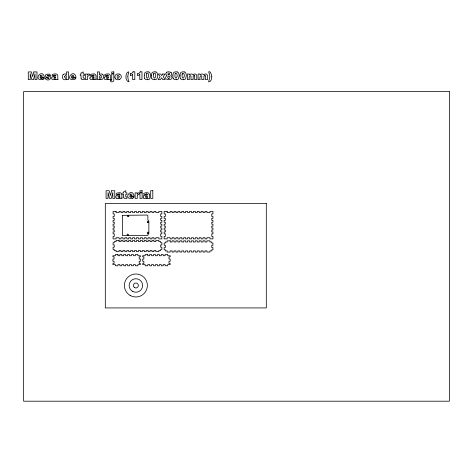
<?xml version="1.0" encoding="UTF-8"?>
<svg xmlns="http://www.w3.org/2000/svg" width="473" height="473" viewBox="0 0 473 473"><rect width="100%" height="100%" fill="white"/><g stroke="black" fill="none" stroke-linecap="round" stroke-linejoin="round"><path stroke-width="0.71" d="M144.224 75.201L144.821 72.913A2.075 2.075 0 0 1 145.11 72.57A2.383 2.383 0 0 1 145.719 72.144L147.227 71.807A3.879 3.879 0 0 1 148.776 71.991M151.372 75.201L151.969 72.913A2.075 2.075 0 0 1 152.259 72.57A2.383 2.383 0 0 1 152.868 72.144L154.375 71.807A3.879 3.879 0 0 1 155.924 71.991M172.822 75.201L173.414 72.913A2.075 2.075 0 0 1 173.703 72.57A2.383 2.383 0 0 1 174.312 72.144L175.82 71.807A3.879 3.879 0 0 1 177.375 71.991M179.971 75.201L180.568 72.913A2.075 2.075 0 0 1 180.852 72.57A2.383 2.383 0 0 1 181.466 72.144L182.968 71.807A3.879 3.879 0 0 1 184.523 71.991M153.53 74.657L153.695 73.829A1.289 1.289 0 0 1 153.79 73.634L153.826 73.575M182.129 74.657L182.294 73.829A1.289 1.289 0 0 1 182.389 73.634L182.424 73.575M87.801 76.064L87.57 77.129A8.378 8.378 0 0 0 87.552 77.743L87.546 79.6L85.424 79.6L85.424 74.048L87.404 74.048L87.404 74.965L88.345 73.983L89.793 74.214L89.131 75.739L87.913 75.887M137.525 194.87L137.294 195.94A8.378 8.378 0 0 0 137.271 196.555L137.271 198.412L135.142 198.412L135.142 192.854L137.123 192.854L137.123 193.77L138.063 192.795L139.517 193.025L138.855 194.551L137.602 194.734M111.604 79.955L111.634 79.89A2.081 2.081 0 0 0 111.699 79.263M146.677 73.575L146.642 73.634A1.289 1.289 0 0 0 146.547 73.829L146.382 74.657A11.192 11.192 0 0 0 146.405 76.993C147.617 80.54 149.403 75.384 148.203 73.894A0.899 0.899 0 0 0 146.606 73.516M175.276 73.575L175.241 73.634A1.289 1.289 0 0 0 175.146 73.829L174.98 74.657A11.192 11.192 0 0 0 175.004 76.993C176.216 80.54 178.002 75.384 176.801 73.894A0.899 0.899 0 0 0 175.199 73.516M48.885 78.323L48.731 77.661A5.475 5.475 0 0 0 48.128 77.519L47.353 77.377A7.704 7.704 0 0 1 46.324 77.129M52.154 77.022L52.663 76.732A4.363 4.363 0 0 1 53.414 76.525L54.791 76.23A6.108 6.108 0 0 0 55.317 76.076L55.702 75.94M90.384 77.022L90.893 76.732A4.363 4.363 0 0 1 91.644 76.525L93.021 76.23A6.108 6.108 0 0 0 93.548 76.076L93.932 75.94M104.681 77.022L105.189 76.732A4.363 4.363 0 0 1 105.94 76.525L107.318 76.23A6.108 6.108 0 0 0 107.844 76.076L108.228 75.94M116.234 195.834L116.742 195.538A4.363 4.363 0 0 1 117.493 195.331L118.871 195.036A6.108 6.108 0 0 0 119.397 194.888L119.781 194.746M143.65 195.834L144.159 195.538A4.363 4.363 0 0 1 144.909 195.331L146.287 195.036A6.108 6.108 0 0 0 146.813 194.888L147.198 194.746M166.697 72.351L166.33 72.694A1.797 1.797 0 0 0 166.171 74.835A2.099 2.099 0 0 0 166.951 75.473C160.974 80.918 176.518 81.108 170.753 75.491A2.46 2.46 0 0 0 171.463 74.846A1.839 1.839 0 0 0 170.995 72.393M42.96 79.434C31.886 81.391 42.44 67.201 44.421 77.353L40.104 77.353A1.472 1.472 0 0 0 40.365 78.134A1.141 1.141 0 0 0 41.79 78.305M132.682 198.246C121.608 200.203 132.162 186.007 134.143 196.165L129.827 196.165A1.472 1.472 0 0 0 130.087 196.939A1.141 1.141 0 0 0 131.512 197.111M119.314 79.565L118.487 79.706A3.654 3.654 0 0 1 115.755 79.003M54.797 77.27C57.724 77.016 52.81 79.925 54.04 77.56A3.098 3.098 0 0 1 54.803 77.288M48.79 75.645L50.8 75.467L49.352 74.048L46.118 74.302L45.307 75.786L46.33 77.117M47.194 77.826L45.065 78.004A2.069 2.069 0 0 0 45.887 79.287C49.245 82.048 53.62 76.188 48.329 76.023M204.732 75.585L203.928 76.265L203.887 79.6L201.758 79.6L201.758 76.543A2.253 2.253 0 0 0 201.723 76.023C200.635 74.202 199.092 78.347 200.221 79.6L198.098 79.6L198.098 74.048L200.079 74.048L200.079 74.864L201.711 73.942L202.964 74.107L203.703 74.864L205.022 73.989L206.689 74.178L207.499 75.473L207.546 79.6L205.424 79.6L205.424 76.431A0.964 0.964 0 0 0 205.294 75.863M147.582 79.718L149.273 79.263A2.052 2.052 0 0 0 149.823 78.755L150.52 76.206A10.631 10.631 0 0 0 150.532 75.704A7.391 7.391 0 0 0 150.319 73.918A3.004 3.004 0 0 0 149.545 72.47A2.424 2.424 0 0 0 148.764 72.02M154.73 79.718L156.421 79.263A2.052 2.052 0 0 0 156.971 78.755L157.669 76.206A10.631 10.631 0 0 0 157.68 75.704A7.391 7.391 0 0 0 157.468 73.918A3.004 3.004 0 0 0 156.699 72.47A2.424 2.424 0 0 0 155.919 72.02M176.175 79.718L177.872 79.263A2.052 2.052 0 0 0 178.416 78.755L179.119 76.206A10.631 10.631 0 0 0 179.131 75.704A7.391 7.391 0 0 0 178.918 73.918A3.004 3.004 0 0 0 178.144 72.47A2.424 2.424 0 0 0 177.363 72.02M183.323 79.718L185.02 79.263A2.052 2.052 0 0 0 185.57 78.755L186.267 76.206A10.631 10.631 0 0 0 186.279 75.704A7.391 7.391 0 0 0 186.066 73.918A3.004 3.004 0 0 0 185.292 72.47A2.424 2.424 0 0 0 184.511 72.02M193.977 75.585L193.179 76.265L193.132 79.6L191.003 79.6L191.003 76.543A2.253 2.253 0 0 0 190.968 76.023C189.774 74.149 188.408 78.506 189.472 79.6L187.343 79.6L187.343 74.048L189.324 74.048L189.324 74.864L190.956 73.942L192.209 74.107L192.949 74.864L194.267 73.989L195.94 74.178L196.744 75.473L196.798 79.6L194.669 79.6L194.669 76.431A0.964 0.964 0 0 0 194.539 75.863M133.025 71.801L134.817 71.801L134.817 79.6L132.629 79.6L132.629 74.456M140.179 71.801L141.965 71.801L141.965 79.6L139.777 79.6L139.777 74.456M71.719 76.295C75.514 77.968 73.557 73.965 72.014 75.514A1.484 1.484 0 0 0 71.742 76.295M71.713 77.353L76.029 77.353C74.048 67.201 63.494 81.391 74.568 79.434A3.021 3.021 0 0 0 75.881 78.11L73.782 77.944A1.49 1.49 0 0 1 73.416 78.323A1.141 1.141 0 0 1 71.973 78.14A1.472 1.472 0 0 1 71.736 77.353M110.623 79.6L108.559 79.547A1.975 1.975 0 0 1 108.352 79.032L108.358 78.95A2.749 2.749 0 0 1 107.46 79.535M42.174 77.944L44.302 78.122A3.021 3.021 0 0 1 42.978 79.47M131.896 196.756L134.025 196.934M106.455 75.881C101.045 75.201 108.335 72.706 109.801 74.515A2.046 2.046 0 0 1 110.31 75.97L110.357 78.417A3.015 3.015 0 0 0 110.581 79.618M92.158 75.881C86.748 75.201 94.038 72.706 95.505 74.515A2.046 2.046 0 0 1 96.007 75.97M53.928 75.881C48.518 75.201 55.808 72.706 57.28 74.515A2.046 2.046 0 0 1 57.783 75.97L57.83 78.417A3.015 3.015 0 0 0 58.061 79.618L56.033 79.547A1.975 1.975 0 0 1 55.826 79.032L55.832 78.95A2.749 2.749 0 0 1 54.933 79.535M145.424 194.687C140.014 194.013 147.304 191.518 148.77 193.321A2.046 2.046 0 0 1 149.279 194.775M118.008 194.687C112.598 194.013 119.888 191.518 121.354 193.321A2.046 2.046 0 0 1 121.863 194.775M110.853 80.15C109.139 82.166 113.26 82.503 113.709 80.83A6.226 6.226 0 0 0 113.816 79.429L113.839 74.048L111.717 74.048L111.717 79.263M119.586 74.172L118.516 73.942A5.398 5.398 0 0 0 117.931 73.93L117.251 74.007A2.944 2.944 0 0 0 114.88 77.176M47.442 75.851L47.406 75.207L48.488 75.248A0.674 0.674 0 0 1 48.784 75.645M100.105 79.482C102.458 80.664 104.237 77.56 103.333 75.544A2.365 2.365 0 0 0 102.913 74.746M171.001 72.387L169.074 71.813A7.142 7.142 0 0 0 168.701 71.801A3.465 3.465 0 0 0 166.667 72.298M123.778 197.649L124.695 198.447L126.989 198.364L126.835 196.969L125.771 196.774L125.753 194.391L126.93 194.391L126.93 192.854L125.753 192.854L125.753 190.731L123.624 191.831L123.624 192.854L122.856 192.854L122.856 194.391L123.624 194.391L123.624 196.354A4.671 4.671 0 0 0 123.737 197.596M81.19 78.784L82.125 79.641L84.419 79.559L84.259 78.157L83.201 77.962L83.177 75.585L84.36 75.585L84.36 74.048L83.177 74.048L83.177 71.92L81.049 73.019L81.049 74.048L80.28 74.048L80.28 75.585L81.049 75.585L81.049 77.542A4.671 4.671 0 0 0 81.167 78.784M147.334 197.815L147.322 197.726A2.749 2.749 0 0 1 146.429 198.341M119.917 197.815L119.906 197.726A2.749 2.749 0 0 1 119.013 198.341M94.056 78.95L94.074 79.032A1.975 1.975 0 0 0 94.245 79.553L96.326 79.6A3.015 3.015 0 0 1 96.025 78.423M149.326 194.781L149.326 197.229A3.015 3.015 0 0 0 149.551 198.429L147.541 198.382A1.975 1.975 0 0 1 147.322 197.844M137.537 73.812L137.537 75.585A7.296 7.296 0 0 0 139.807 74.486M130.382 73.812L130.382 75.585A7.296 7.296 0 0 0 132.653 74.486M121.91 194.781L121.91 197.229M96.054 75.97L96.054 78.417M42.162 77.939A1.49 1.49 0 0 1 41.801 78.323M48.855 78.376A1.135 1.135 0 0 1 47.158 77.844M48.329 76.011A5.274 5.274 0 0 1 47.471 75.875M53.786 75.792A1.265 1.265 0 0 1 55.004 75.189M54.886 79.423A2.974 2.974 0 0 1 52.172 79.316A1.502 1.502 0 0 1 51.669 78.146A1.537 1.537 0 0 1 52.036 77.105M55.004 75.089A0.857 0.857 0 0 1 55.838 75.934M63.104 74.651A2.442 2.442 0 0 0 62.572 75.686L62.448 76.431A5.191 5.191 0 0 0 62.436 76.768A3.636 3.636 0 0 0 63.021 78.873L63.122 78.961A1.987 1.987 0 0 0 64.387 79.689L64.523 79.706A2.359 2.359 0 0 0 65.782 79.517A2.832 2.832 0 0 0 66.592 78.772L66.61 79.6L68.585 79.6L68.585 71.92L66.457 71.92L66.457 74.604A2.282 2.282 0 0 0 63.146 74.693M92.016 75.792A1.265 1.265 0 0 1 93.234 75.189M94.044 78.908A2.749 2.749 0 0 1 93.163 79.535M93.11 79.423A2.974 2.974 0 0 1 90.396 79.316A1.502 1.502 0 0 1 89.9 78.146M89.923 78.146A1.537 1.537 0 0 1 90.266 77.105M93.234 75.089A0.857 0.857 0 0 1 94.062 75.934M102.878 74.775A2.294 2.294 0 0 0 99.478 74.598L99.484 71.92L97.355 71.92L97.355 79.6L99.33 79.6L99.33 78.79A2.927 2.927 0 0 0 100.087 79.499M101.121 77.879A0.899 0.899 0 0 1 99.744 77.862L99.561 76.188L100.483 75.526A0.834 0.834 0 0 1 101.11 75.834M101.062 75.869A1.791 1.791 0 0 1 101.051 77.832M106.313 75.792A1.265 1.265 0 0 1 107.531 75.189M107.412 79.423A2.974 2.974 0 0 1 104.693 79.316A1.502 1.502 0 0 1 104.196 78.146A1.537 1.537 0 0 1 104.563 77.105M107.531 75.089A0.857 0.857 0 0 1 108.364 75.934M111.669 80.114A1.153 1.153 0 0 1 110.859 80.126M119.592 74.16A2.85 2.85 0 0 1 119.302 79.529M115.802 78.938A2.726 2.726 0 0 1 114.915 77.17M133.167 71.896A4.428 4.428 0 0 1 130.377 73.753M140.321 71.896A4.428 4.428 0 0 1 137.525 73.753M144.714 78.542A6.054 6.054 0 0 1 144.366 75.231M147.57 79.665A3.181 3.181 0 0 1 144.667 78.624M151.863 78.542A6.054 6.054 0 0 1 151.514 75.231M154.718 79.665A3.181 3.181 0 0 1 151.815 78.624M153.548 74.657A11.192 11.192 0 0 0 153.554 76.993C154.766 80.54 156.551 75.384 155.351 73.894A0.899 0.899 0 0 0 153.755 73.516M173.307 78.542A6.054 6.054 0 0 1 172.964 75.231M176.169 79.665A3.181 3.181 0 0 1 173.266 78.624M180.455 78.542A6.054 6.054 0 0 1 180.112 75.231M183.317 79.665A3.181 3.181 0 0 1 180.414 78.624M182.146 74.657A11.192 11.192 0 0 0 182.152 76.993C183.364 80.54 185.15 75.384 183.95 73.894A0.899 0.899 0 0 0 182.347 73.516M193.983 75.544A0.769 0.769 0 0 1 194.515 75.875M204.738 75.544A0.769 0.769 0 0 1 205.27 75.875M117.866 194.604A1.265 1.265 0 0 1 119.084 193.995M121.874 197.229A3.015 3.015 0 0 0 122.14 198.429L120.124 198.382A1.975 1.975 0 0 1 119.906 197.844M118.965 198.234A2.974 2.974 0 0 1 116.252 198.122M116.275 198.075A1.502 1.502 0 0 1 116.086 195.993M119.084 193.9A0.857 0.857 0 0 1 119.917 194.746M131.884 196.75A1.49 1.49 0 0 1 131.524 197.129M133.989 196.916A3.021 3.021 0 0 1 132.7 198.282M145.282 194.604A1.265 1.265 0 0 1 146.5 193.995M146.382 198.234A2.974 2.974 0 0 1 143.662 198.122M143.691 198.075A1.502 1.502 0 0 1 143.165 196.957A1.537 1.537 0 0 1 143.532 195.917M146.5 193.9A0.857 0.857 0 0 1 147.328 194.746M127.846 76.78L128.153 79.358L129.088 81.847C125.995 81.628 125.339 76.874 126.338 74.296C126.386 72.535 129.797 70.442 128.561 73.084C128.118 74.267 127.846 75.514 127.846 76.78M64.565 76.78C66.592 82.113 67.267 71.795 64.565 76.78M93.932 77.33C94.204 78.885 91.194 78.831 92.265 77.56A3.098 3.098 0 0 1 93.027 77.288L93.932 76.998L93.932 77.33M108.228 77.33C108.607 78.766 105.514 78.902 106.561 77.56A3.098 3.098 0 0 1 107.33 77.288L108.228 76.998L108.228 77.33M119.781 196.141C120.308 197.495 117.133 197.767 118.12 196.372A3.098 3.098 0 0 1 118.883 196.1L119.781 195.81L119.781 196.141M147.198 196.141C147.694 197.513 144.513 197.749 145.53 196.372A3.098 3.098 0 0 1 146.299 196.1L147.198 195.81L147.198 196.141M211.803 76.809C211.697 78.778 210.97 82.048 208.611 81.847L209.852 76.933L209.598 74.604L208.611 71.801L209.911 71.801L210.586 72.765L211.508 74.746L211.803 76.809M119.22 76.797C116.494 82.609 116.524 71.11 119.22 76.797M122.353 215.339L122.531 235.631L147.824 235.489L147.878 234.703L148.859 233.715L148.859 221.051L147.878 220.069L147.878 215.647L147.286 215.055L122.353 215.339M33.843 71.92L32.637 76.585L31.431 71.92L28.285 71.92L28.285 79.6L30.237 79.6L30.237 73.729L31.756 79.6L33.506 79.6L35.026 73.729L35.026 79.6L36.971 79.6L36.971 71.92L33.843 71.92M111.628 190.731L110.422 195.396L109.216 190.731L106.076 190.731L106.076 198.412L108.027 198.412L108.027 192.541L109.541 198.412L111.291 198.412L112.811 192.541L112.811 198.412L114.762 198.412L114.762 190.731L111.628 190.731M162.706 74.048L161.671 75.597L160.814 74.048L158.272 74.048L160.181 76.691L158.153 79.6L160.459 79.6L161.671 77.814L162.706 79.6L165.183 79.6L163.161 76.691L165.065 74.048L162.706 74.048M40.406 75.514L40.365 75.562A1.484 1.484 0 0 0 40.128 76.295C43.918 77.956 41.931 73.977 40.406 75.514M130.128 194.326L130.087 194.373A1.484 1.484 0 0 0 129.85 195.101C133.552 196.786 131.736 192.854 130.17 194.279M113.839 71.92L111.717 71.92L111.717 73.398L113.839 73.398L113.839 71.92M449.35 91.596L23.65 91.596L23.65 401.199L449.35 401.199L449.35 91.596M142.119 190.731L139.99 190.731L139.99 192.204L142.119 192.204L142.119 190.731M152.809 190.731L150.686 190.731L150.686 198.412L152.809 198.412L152.809 190.731M142.119 192.854L139.99 192.854L139.99 198.412L142.119 198.412L142.119 192.854M266.299 203.443L105.308 203.443L105.308 307.929L266.299 307.929L266.299 203.443M116.092 211.407L113.088 211.407L113.088 213.926L114.253 213.926L114.253 216.439L113.088 216.439L113.088 218.378L114.253 218.378L114.253 220.312L113.088 220.312L113.088 222.245L114.253 222.245L114.253 224.178L113.088 224.178L113.088 226.118L114.253 226.118L114.253 228.051L113.088 228.051L113.088 229.984L114.253 229.984L114.253 231.918L113.088 231.918L113.088 233.857L114.253 233.857L114.253 236.37L113.088 236.37L113.088 238.889L116.092 238.889L116.092 237.724L119.09 237.724L119.09 238.889L121.023 238.889L121.023 237.724L122.956 237.724L122.956 238.889L124.896 238.889L124.896 237.724L126.829 237.724L126.829 238.889L128.762 238.889L128.762 237.724L130.702 237.724L130.702 238.889L132.635 238.889L132.635 237.724L134.569 237.724L134.569 238.889L136.502 238.889L136.502 237.724L138.441 237.724L138.441 238.889L140.375 238.889L140.375 237.724L142.308 237.724L142.308 238.889L144.241 238.889L144.241 237.724L146.181 237.724L146.181 238.889L148.114 238.889L148.114 237.724L150.047 237.724L150.047 238.889L151.987 238.889L151.987 237.724L153.92 237.724L153.92 238.889L155.854 238.889L155.854 237.724L158.851 237.724L158.851 238.889L161.855 238.889L161.855 236.37L160.69 236.37L160.69 233.857L161.855 233.857L161.855 231.918L160.69 231.918L160.69 229.984L161.855 229.984L161.855 228.051L160.69 228.051L160.69 226.118L161.855 226.118L161.855 224.178L160.69 224.178L160.69 222.245L161.855 222.245L161.855 220.312L160.69 220.312L160.69 218.378L161.855 218.378L161.855 216.439L160.69 216.439L160.69 213.926L161.855 213.926L161.855 211.407L158.851 211.407L158.851 212.572L155.854 212.572L155.854 211.407L153.92 211.407L153.92 212.572L151.987 212.572L151.987 211.407L150.047 211.407L150.047 212.572L148.114 212.572L148.114 211.407L146.181 211.407L146.181 212.572L144.241 212.572L144.241 211.407L142.308 211.407L142.308 212.572L140.375 212.572L140.375 211.407L138.441 211.407L138.441 212.572L136.502 212.572L136.502 211.407L134.569 211.407L134.569 212.572L132.635 212.572L132.635 211.407L130.702 211.407L130.702 212.572L128.762 212.572L128.762 211.407L126.829 211.407L126.829 212.572L124.896 212.572L124.896 211.407L122.956 211.407L122.956 212.572L121.023 212.572L121.023 211.407L119.09 211.407L119.09 212.572L116.092 212.572L116.092 211.407M167.176 211.407L164.172 211.407L164.172 213.926L165.337 213.926L165.337 216.439L164.172 216.439L164.172 218.378L165.337 218.378L165.337 220.312L164.172 220.312L164.172 222.245L165.337 222.245L165.337 224.178L164.172 224.178L164.172 226.118L165.337 226.118L165.337 228.051L164.172 228.051L164.172 229.984L165.337 229.984L165.337 231.918L164.172 231.918L164.172 233.857L165.337 233.857L165.337 236.37L164.172 236.37L164.172 238.889L167.176 238.889L167.176 237.724L170.174 237.724L170.174 238.889L172.107 238.889L172.107 237.724L174.04 237.724L174.04 238.889L175.98 238.889L175.98 237.724L177.913 237.724L177.913 238.889L179.846 238.889L179.846 237.724L181.786 237.724L181.786 238.889L183.719 238.889L183.719 237.724L185.653 237.724L185.653 238.889L187.586 238.889L187.586 237.724L189.525 237.724L189.525 238.889L191.459 238.889L191.459 237.724L193.392 237.724L193.392 238.889L195.325 238.889L195.325 237.724L197.265 237.724L197.265 238.889L199.198 238.889L199.198 237.724L201.131 237.724L201.131 238.889L203.071 238.889L203.071 237.724L205.004 237.724L205.004 238.889L206.938 238.889L206.938 237.724L209.935 237.724L209.935 238.889L212.939 238.889L212.939 236.37L211.774 236.37L211.774 233.857L212.939 233.857L212.939 231.918L211.774 231.918L211.774 229.984L212.939 229.984L212.939 228.051L211.774 228.051L211.774 226.118L212.939 226.118L212.939 224.178L211.774 224.178L211.774 222.245L212.939 222.245L212.939 220.312L211.774 220.312L211.774 218.378L212.939 218.378L212.939 216.439L211.774 216.439L211.774 213.926L212.939 213.926L212.939 211.407L209.935 211.407L209.935 212.572L206.938 212.572L206.938 211.407L205.004 211.407L205.004 212.572L203.071 212.572L203.071 211.407L201.131 211.407L201.131 212.572L199.198 212.572L199.198 211.407L197.265 211.407L197.265 212.572L195.325 212.572L195.325 211.407L193.392 211.407L193.392 212.572L191.459 212.572L191.459 211.407L189.525 211.407L189.525 212.572L187.586 212.572L187.586 211.407L185.653 211.407L185.653 212.572L183.719 212.572L183.719 211.407L181.786 211.407L181.786 212.572L179.846 212.572L179.846 211.407L177.913 211.407L177.913 212.572L175.98 212.572L175.98 211.407L174.04 211.407L174.04 212.572L172.107 212.572L172.107 211.407L170.174 211.407L170.174 212.572L167.176 212.572L167.176 211.407M119.09 240.432L116.092 240.432L116.092 241.597L114.253 241.597L114.253 242.679L113.088 242.679L113.088 244.925L114.253 244.925L114.253 247.166L113.088 247.166L113.088 249.413L114.253 249.413L114.253 250.495L116.092 250.495L116.092 251.66L119.09 251.66L119.09 250.495L121.023 250.495L121.023 251.66L122.956 251.66L122.956 250.495L124.896 250.495L124.896 251.66L126.829 251.66L126.829 250.495L128.762 250.495L128.762 251.66L130.702 251.66L130.702 250.495L132.635 250.495L132.635 251.66L134.569 251.66L134.569 250.495L136.502 250.495L136.502 251.66L138.441 251.66L138.441 250.495L140.375 250.495L140.375 251.66L142.308 251.66L142.308 250.495L144.241 250.495L144.241 251.66L146.181 251.66L146.181 250.495L148.114 250.495L148.114 251.66L150.047 251.66L150.047 250.495L151.987 250.495L151.987 251.66L153.92 251.66L153.92 250.495L155.854 250.495L155.854 251.66L158.851 251.66L158.851 250.495L160.69 250.495L160.69 249.413L161.855 249.413L161.855 247.166L160.69 247.166L160.69 244.925L161.855 244.925L161.855 242.679L160.69 242.679L160.69 241.597L158.851 241.597L158.851 240.432L155.854 240.432L155.854 241.597L153.92 241.597L153.92 240.432L151.987 240.432L151.987 241.597L150.047 241.597L150.047 240.432L148.114 240.432L148.114 241.597L146.181 241.597L146.181 240.432L144.241 240.432L144.241 241.597L142.308 241.597L142.308 240.432L140.375 240.432L140.375 241.597L138.441 241.597L138.441 240.432L136.502 240.432L136.502 241.597L134.569 241.597L134.569 240.432L132.635 240.432L132.635 241.597L130.702 241.597L130.702 240.432L128.762 240.432L128.762 241.597L126.829 241.597L126.829 240.432L124.896 240.432L124.896 241.597L122.956 241.597L122.956 240.432L121.023 240.432L121.023 241.597L119.09 241.597L119.09 240.432M170.174 240.822L167.176 240.822L167.176 241.981L165.337 241.981L165.337 243.063L164.172 243.063L164.172 245.31L165.337 245.31L165.337 247.556L164.172 247.556L164.172 249.797L165.337 249.797L165.337 250.885L167.176 250.885L167.176 252.044L170.174 252.044L170.174 250.885L172.107 250.885L172.107 252.044L174.04 252.044L174.04 250.885L175.98 250.885L175.98 252.044L177.913 252.044L177.913 250.885L179.846 250.885L179.846 252.044L181.786 252.044L181.786 250.885L183.719 250.885L183.719 252.044L185.653 252.044L185.653 250.885L187.586 250.885L187.586 252.044L189.525 252.044L189.525 250.885L191.459 250.885L191.459 252.044L193.392 252.044L193.392 250.885L195.325 250.885L195.325 252.044L197.265 252.044L197.265 250.885L199.198 250.885L199.198 252.044L201.131 252.044L201.131 250.885L203.071 250.885L203.071 252.044L205.004 252.044L205.004 250.885L206.938 250.885L206.938 252.044L209.935 252.044L209.935 250.885L211.774 250.885L211.774 249.797L212.939 249.797L212.939 247.556L211.774 247.556L211.774 245.31L212.939 245.31L212.939 243.063L211.774 243.063L211.774 241.981L209.935 241.981L209.935 240.822L206.938 240.822L206.938 241.981L205.004 241.981L205.004 240.822L203.071 240.822L203.071 241.981L201.131 241.981L201.131 240.822L199.198 240.822L199.198 241.981L197.265 241.981L197.265 240.822L195.325 240.822L195.325 241.981L193.392 241.981L193.392 240.822L191.459 240.822L191.459 241.981L189.525 241.981L189.525 240.822L187.586 240.822L187.586 241.981L185.653 241.981L185.653 240.822L183.719 240.822L183.719 241.981L181.786 241.981L181.786 240.822L179.846 240.822L179.846 241.981L177.913 241.981L177.913 240.822L175.98 240.822L175.98 241.981L174.04 241.981L174.04 240.822L172.107 240.822L172.107 241.981L170.174 241.981L170.174 240.822M117.931 254.557L115.412 254.557L115.412 255.722L112.899 255.722L112.899 256.804L114.058 256.804L114.058 259.05L112.899 259.05L112.899 261.291L114.058 261.291L114.058 263.538L112.899 263.538L112.899 264.62L115.412 264.62L115.412 265.785L117.931 265.785L117.931 264.62L119.864 264.62L119.864 265.785L121.798 265.785L121.798 264.62L123.731 264.62L123.731 265.785L125.67 265.785L125.67 264.62L127.604 264.62L127.604 265.785L129.537 265.785L129.537 264.62L131.47 264.62L131.47 265.785L133.41 265.785L133.41 264.62L135.343 264.62L135.343 265.785L137.856 265.785L137.856 264.62L140.375 264.62L140.375 263.538L139.216 263.538L139.216 261.291L140.375 261.291L140.375 259.05L139.216 259.05L139.216 256.804L140.375 256.804L140.375 255.722L137.856 255.722L137.856 254.557L135.343 254.557L135.343 255.722L133.41 255.722L133.41 254.557L131.47 254.557L131.47 255.722L129.537 255.722L129.537 254.557L127.604 254.557L127.604 255.722L125.67 255.722L125.67 254.557L123.731 254.557L123.731 255.722L121.798 255.722L121.798 254.557L119.864 254.557L119.864 255.722L117.931 255.722L117.931 254.557M147.73 254.557L145.211 254.557L145.211 255.722L142.698 255.722L142.698 256.804L143.857 256.804L143.857 259.05L142.698 259.05L142.698 261.291L143.857 261.291L143.857 263.538L142.698 263.538L142.698 264.62L145.211 264.62L145.211 265.785L147.73 265.785L147.73 264.62L149.663 264.62L149.663 265.785L151.596 265.785L151.596 264.62L153.53 264.62L153.53 265.785L155.469 265.785L155.469 264.62L157.403 264.62L157.403 265.785L159.336 265.785L159.336 264.62L161.269 264.62L161.269 265.785L163.209 265.785L163.209 264.62L165.142 264.62L165.142 265.785L167.655 265.785L167.655 264.62L170.174 264.62L170.174 263.538L169.009 263.538L169.009 261.291L170.174 261.291L170.174 259.05L169.009 259.05L169.009 256.804L170.174 256.804L170.174 255.722L167.655 255.722L167.655 254.557L165.142 254.557L165.142 255.722L163.209 255.722L163.209 254.557L161.269 254.557L161.269 255.722L159.336 255.722L159.336 254.557L157.403 254.557L157.403 255.722L155.469 255.722L155.469 254.557L153.53 254.557L153.53 255.722L151.596 255.722L151.596 254.557L149.663 254.557L149.663 255.722L147.73 255.722L147.73 254.557M127.426 235.241A0.621 0.621 0 0 0 128.36 234.703A0.621 0.621 0 0 0 127.426 234.159A0.621 0.621 0 0 0 127.426 235.241M147.564 222.476A0.621 0.621 0 0 0 148.498 221.932A0.621 0.621 0 0 0 147.564 221.394A0.621 0.621 0 0 0 147.564 222.476M127.917 216.575A0.621 0.621 0 0 0 128.851 216.037A0.621 0.621 0 0 0 127.917 215.499A0.621 0.621 0 0 0 127.917 216.575M147.564 233.272A0.621 0.621 0 0 0 148.498 232.734A0.621 0.621 0 0 0 147.564 232.196A0.621 0.621 0 0 0 147.564 233.272M132.41 291.285A6.758 6.758 0 0 0 142.639 285.591A6.758 6.758 0 0 0 132.594 279.578A6.758 6.758 0 0 0 132.41 291.285M134.557 287.578A2.477 2.477 0 0 0 138.358 285.58A2.477 2.477 0 0 0 134.728 283.292A2.477 2.477 0 0 0 134.557 287.578M130.134 295.436A11.494 11.494 0 0 0 147.375 285.485A11.494 11.494 0 0 0 130.134 275.534A11.494 11.494 0 0 0 130.134 295.436M168.347 74.781A0.922 0.922 0 0 0 169.748 74.007A0.922 0.922 0 0 0 168.37 73.179A0.922 0.922 0 0 0 168.347 74.781M168.258 78.222A1.112 1.112 0 0 0 169.931 77.265A1.112 1.112 0 0 0 168.264 76.301A1.112 1.112 0 0 0 168.258 78.222"/></g></svg>
